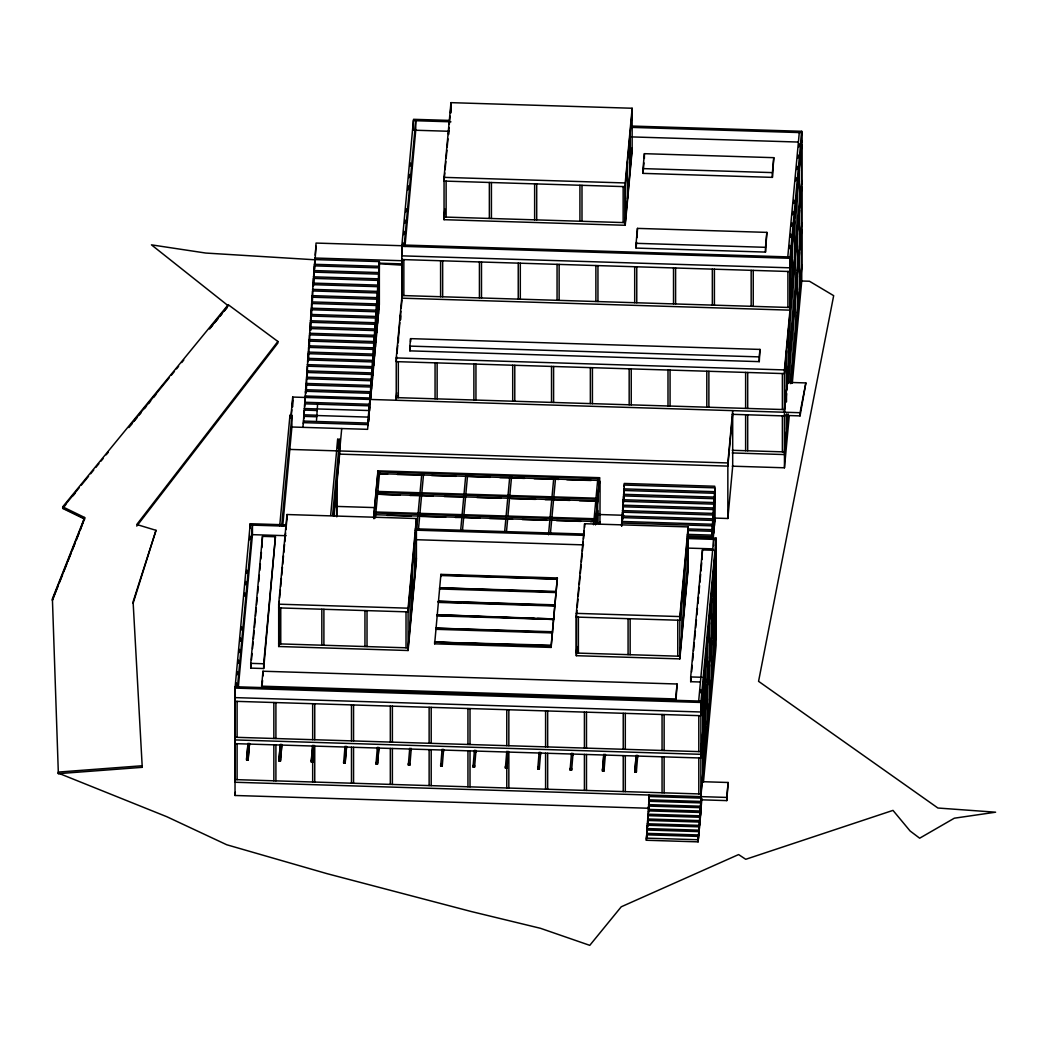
<?xml version="1.0" encoding="UTF-8"?>
<svg xmlns="http://www.w3.org/2000/svg" width="1048" height="1048" viewBox="0 0 1048 1048"><rect width="100%" height="100%" fill="white"/><g stroke="black" fill="none" stroke-linecap="round" stroke-linejoin="round"><path stroke-width="1.5" d="M648.568 808.244L235.027 795.484L235.027 688.091L250.236 523.725L286.196 524.838M235.328 694.352L235.027 697.614L700.876 711.985L716.098 547.619M236.049 686.558L236.376 682.955M237.136 674.82L237.438 671.572M238.184 663.436L238.486 660.174M239.193 652.616L239.494 649.38M240.241 641.297L240.542 638.062M241.289 629.979L241.59 626.743M244.433 596.024L244.734 592.788M245.481 584.705L245.769 581.47M246.529 573.387L246.817 570.164M249.634 539.759L249.961 536.209M235.328 698.06L235.027 701.309L700.876 715.692L716.098 551.327M237.477 686.807L252.45 525.14L252.45 534.663L238.381 686.636M235.328 734.032L235.027 737.281L700.876 751.665L716.098 587.299M235.328 736.679L235.027 739.927L700.876 754.311L716.098 589.945M235.328 740.386L235.027 743.635L700.876 758.005L716.098 593.653M235.328 776.358L235.027 779.607L700.876 793.978L716.098 629.625M235.328 779.005L235.027 782.253L726.762 797.423L728.137 782.489L702.265 781.69M235.027 795.484L235.328 792.223M250.734 663.358L262.485 536.353L275.428 536.759L263.677 668.519L250.734 668.126L250.734 663.358L263.677 663.764L275.428 536.759M250.734 668.126L251.035 664.864M251.481 659.978L252.083 653.467M252.542 648.581L253.144 642.07M253.446 638.808L254.192 630.673M254.494 627.411L255.254 619.276M255.555 616.014L256.315 607.879M256.616 604.617L257.219 598.107M257.664 593.22L258.267 586.71M258.725 581.823L259.328 575.313M259.773 570.426L260.376 563.916M260.834 559.029L261.437 552.519M261.882 547.632L262.485 536.353M246.581 758.451L247.97 743.504L249.516 743.556L248.14 760.088L246.581 760.036L246.581 758.451L248.14 758.49L249.516 743.556M246.581 760.036L247.826 746.582M262.983 671.231L261.594 686.178L675.685 698.95L677.074 684.003L262.983 671.231L262.983 675.999M261.869 687.947L262.563 680.48M279.724 525.755L289.955 415.309L291.894 415.362L291.894 427.008L282.724 526.083M290.964 416.082L292.719 397.061L800.056 412.716L805.86 382.926L787.218 382.35M291.252 416.082L291.842 409.742M292.13 406.572L292.719 400.231M281.676 525.808L291.894 415.362M278.689 604.185L286.982 514.529L416.384 518.524L416.384 560.85L408.091 650.507L278.689 646.511L278.689 604.185L408.091 608.181L416.384 518.524M279.292 601.369L278.689 607.892L408.091 611.888L416.384 522.231M279.593 598.107L280.353 589.959M280.654 586.697L281.401 578.548M281.702 575.287L282.462 567.138M282.724 564.256L283.51 555.728M283.812 552.466L284.571 544.318M284.807 541.842L285.632 532.908M285.934 529.646L286.982 518.236M279.292 637.341L278.689 643.865L408.091 647.861L416.384 558.204M278.689 646.511L279.292 639.987M314.649 269.113L316.038 243.071L403.375 245.769M313.784 284.859L314.217 265.851L378.918 267.856L378.485 313.863M314.217 270.633L314.924 258.201M315.199 255.214L316.038 246.241M313.339 286.366L313.784 272.126L378.485 274.118L378.04 318.566M312.474 300.514L312.907 284.663L377.608 286.667L377.175 327.972M312.907 286.287L313.339 278.401L378.04 280.392L377.608 323.269M312.042 300.422L312.474 290.938L377.175 292.942L376.743 332.675M311.164 314.57L311.597 303.488L376.298 305.479L375.865 342.08M311.597 314.662L312.042 297.213L376.743 299.204L376.298 337.377M310.732 330.421L311.164 309.75L375.865 311.754L375.433 346.783M309.854 330.199L310.3 322.299L375.001 324.291L374.568 356.189M310.3 330.317L310.732 316.024L375.433 318.029L375.001 351.486M309.422 346.089L309.854 328.574L374.568 330.565L374.123 360.905M308.557 360.276L308.99 341.111L373.691 343.115L373.258 370.311M308.99 345.958L309.422 334.836L374.123 336.84L373.691 365.608M308.125 361.743L308.557 347.386L373.258 349.377L372.826 375.014M307.247 375.957L307.68 359.923L372.381 361.927L371.948 384.42M307.68 361.586L308.125 353.661L372.826 355.652L372.381 379.717M306.815 375.774L307.247 366.197L371.948 368.189L371.516 389.122M305.937 393.262L306.383 378.747L371.084 380.738L370.638 398.528L379.35 304.457L379.35 261.581L314.649 259.577M306.383 391.834L306.815 372.472L371.516 374.464L371.084 393.825M305.505 392.594L305.937 385.009L370.638 387.013L370.206 401.816M304.641 406.559L305.073 397.559M305.073 404.541L305.505 391.284L370.206 393.275L369.486 411.078M304.195 414.039L304.641 403.834L369.341 405.825M303.331 423.536L303.763 416.37L316.706 416.763M303.763 418.82L304.195 410.096L317.138 410.502M302.898 427.348L303.331 422.645L368.031 424.637L367.599 429.339L291.567 426.995M278.938 759.446L280.314 744.499L281.873 744.552L280.484 761.084L278.938 761.031L278.938 759.446L280.484 759.499L281.873 744.552M278.938 761.031L280.314 744.499M316.522 420.274L317.636 403.559M330.657 515.341L337.692 439.256L339.644 439.322L339.644 450.954M332.596 515.393L339.644 439.322M333.591 516.245L341.714 428.54M311.282 760.442L312.671 745.508L314.217 745.547L312.841 762.079L311.282 762.027L311.282 760.442L312.841 760.494L314.217 745.547M333.893 516.179L339.762 452.828M311.282 762.027L312.671 747.093M378.918 309.16L379.35 261.581M369.341 411.274L369.774 399.55M369.669 402.17L368.28 417.104L316.522 415.519M368.031 425.527L368.464 418.362M368.896 412.1L368.464 422.056L368.896 410.528L304.195 408.537M368.28 421.872L369.669 406.925M343.639 763.023L345.015 746.504L346.574 746.543L345.185 763.075L343.639 763.023L343.639 761.438L345.185 761.49L346.574 746.543M373.586 517.66L377.765 472.53M377.765 470.84L377.673 471.888L599.469 478.726L599.561 477.691L377.765 470.84L377.765 484.215M373.743 517.948L377.765 474.443M375.381 517.974L379.586 472.596M632.101 126.061L801.746 131.288L789.982 258.293L789.982 310.143L401.777 298.169L401.777 246.319L413.528 119.315L449.422 120.415M402.642 246.424L402.982 242.822M403.729 234.673L404.03 231.412M404.79 223.276L405.091 220.014M405.838 211.879L406.152 208.618M407.882 189.911L408.262 185.823M409.008 177.688L409.31 174.427M410.069 166.291L410.371 163.03M404.227 245.049L415.742 120.73L415.742 130.253L404.973 246.49M396.694 395.384L396.236 400.257L396.236 357.931L401.96 296.217M396.694 356.765L396.236 361.639L784.454 373.612L801.746 186.845M396.996 353.517L397.742 345.395M398.044 342.146L399.851 322.653M400.153 319.404L400.899 311.282M401.201 308.047L401.96 299.925M396.694 392.738L396.236 397.611L784.454 409.585L801.746 222.818M409.873 346.102L410.567 338.635L759.957 349.416L759.263 361.639L409.873 350.857L409.873 346.102L759.263 356.883L759.957 349.416M409.873 350.857L410.292 346.377M375.983 764.031L377.372 747.499L378.918 747.552L377.542 764.071L375.983 764.031L375.983 762.446L377.542 762.486L378.918 747.552M444.051 177.361L450.968 102.652L632.141 108.245L632.141 150.558L625.224 225.281L444.051 219.687L444.051 177.361L625.224 182.955L632.141 108.245M444.811 172.946L444.051 181.068L625.224 186.649L632.141 111.94M445.112 169.697L445.859 161.575M446.16 158.327L446.906 150.205M447.208 146.956L447.968 138.834M448.413 133.961L449.016 127.463M449.317 124.214L450.064 116.092M450.365 112.857L450.968 106.359M444.811 208.919L444.051 217.041L625.224 222.635L632.141 147.925M444.051 219.687L444.811 211.565M416.541 530.288L421.768 473.893M418.362 530.34L423.575 473.945M411.274 748.547L409.886 765.079L408.34 765.027L409.716 748.495L411.274 748.547L411.274 750.132L409.716 750.08L409.716 748.495M434.658 643.826L440.894 574.37L557.353 577.959L551.078 646.354L434.619 642.136L551.13 645.201L551.13 647.428L434.658 643.826L434.658 641.612M435.903 628.158L435.863 629.311L552.322 632.913L552.375 631.748L435.903 628.158L552.375 632.389M437.147 614.717L553.567 619.46L437.108 615.87L437.147 614.717L553.619 618.936L537.441 618.438M438.392 601.264L438.352 602.417L554.811 606.019L554.864 604.853L438.392 601.264L554.811 605.377M439.636 587.81L439.597 588.976L556.056 592.565L556.108 591.413L439.636 587.81L556.108 592.041M460.661 530.38L465.757 475.255M443.618 749.543L442.243 766.075L440.684 766.023L442.073 749.49L443.618 749.543L443.618 751.128L442.073 751.075L442.073 749.49M462.469 530.445L467.578 475.307M475.975 750.538L474.587 767.07L473.041 767.018L474.416 750.499L475.975 750.538L475.975 752.123L474.416 752.084L474.416 750.499M504.651 531.742L509.76 476.604M506.472 531.794L507.691 518.564M507.913 516.127L511.568 476.67M508.319 751.534L506.944 768.066L505.385 768.014L506.774 751.495L508.319 751.534L508.319 753.132M548.497 534.729L553.763 477.967M550.344 534.414L555.571 478.019M540.676 752.543L539.288 769.062L537.742 769.022L539.117 752.49L540.676 752.543L540.676 754.128M551.13 647.428L557.353 577.959M576.308 613.368L584.614 523.712L688.143 526.908L688.143 569.234L679.838 658.891L576.308 655.694L576.308 613.368L679.838 616.565L688.143 526.908M576.924 610.552L576.308 617.076L679.838 620.272L688.143 530.615M577.225 607.29L577.972 599.142M578.273 595.88L579.033 587.731M579.334 584.47L580.081 576.321M580.356 573.439L581.142 564.911M581.444 561.649L582.203 553.501M582.426 551.025L583.251 542.091M583.553 538.829L584.312 530.681M576.924 646.524L576.308 653.048L679.838 656.245L688.143 566.588M576.308 655.694L576.924 649.171M573.02 753.538L571.645 770.07L570.086 770.018L571.474 753.486L573.02 753.538L573.02 755.123M593.548 524.707L597.753 479.316M595.67 519.821L373.874 512.983L373.874 514.673L595.67 521.511L595.762 518.773L373.966 511.935L373.966 513.625M597.57 500.97L375.774 494.132L375.865 491.381L597.661 498.232L597.57 499.28L375.774 492.429M595.395 524.498L599.561 479.381M595.539 524.786L599.561 477.691M596.155 523.738L596.286 522.389M599.954 482.643L600.085 481.294L599.954 523.384L597.635 523.306L597.661 498.232M597.635 523.306L597.753 510.559M599.954 523.384L600.085 522.035M636.084 243.319L637.472 228.385L766.874 232.381L765.485 252.083L636.084 248.088L636.084 243.319L765.485 247.315L766.874 232.381M643 168.61L644.389 153.676L773.791 157.672L772.402 177.374L643 173.379L643 168.61L772.402 172.606L773.791 157.672M636.084 248.088L636.634 242.114M637.053 237.621L637.472 228.385M643 173.379L643.97 162.912M623.481 502.385L623.835 490.477L714.409 493.267L714.055 529.384M623.835 501.782L624.189 485.041L714.775 487.844L714.409 525.533M623.128 502.974L623.481 495.901L714.055 498.691L713.701 533.222M622.407 518.695L622.761 506.76L713.347 509.551L712.994 537.676M622.761 519.716L623.128 501.337L713.701 504.127L713.347 537.061L715.129 517.856M622.054 519.271L622.407 512.184L712.994 514.987L712.64 538.266M621.464 525.611L621.7 523.044L712.286 525.847L711.92 537.807M621.7 526.332L622.054 517.62L712.64 520.411L712.286 538.855M605.377 754.534L603.989 771.066L602.443 771.014L603.818 754.481L605.377 754.534L605.377 756.119M602.443 771.014L603.818 754.481M637.734 755.529L636.346 772.062L634.787 772.009L636.175 755.49L637.734 755.529L637.734 757.115M634.787 772.009L636.175 755.49M648.502 812.37L648.804 801.288L700.575 802.886L700.26 818.619M648.804 812.148L649.118 796.506L700.876 798.104L700.575 815.292M648.188 820.335L647.572 826.977L647.887 815.658L699.645 817.257L699.344 828.575M647.887 823.663L648.188 810.877L699.959 812.475L699.645 825.248M647.271 827.776L647.572 820.453L699.344 822.051L699.029 831.889M646.655 836.933L646.97 830.029L698.728 831.627L698.413 838.531M646.97 833.619L647.271 825.248L699.029 826.833L698.728 835.217M646.354 838.138L646.655 834.824L698.413 836.422L698.112 841.858L646.354 840.26L646.354 838.138L698.112 839.736M646.354 840.26L647.166 831.405M675.96 700.719L677.074 684.003M700.405 681.999L690.697 681.698L690.697 676.942L702.461 549.925L713.78 550.279M690.697 681.698L691.156 676.812M691.601 671.925L692.204 665.414M692.663 660.528L693.265 654.018M693.566 650.756L694.326 642.62M694.628 639.359L695.374 631.224M695.675 627.962L696.435 619.827M696.881 614.94L697.483 608.429M697.942 603.543L698.544 597.033M698.846 593.771L699.592 585.636M699.894 582.374L700.654 574.225M700.955 570.977L701.702 562.828M702.003 559.58L702.461 549.925M711.566 538.371L711.92 531.271L687.658 530.524M698.675 701.047L713.636 539.366L713.636 545.72M700.313 692.78L700.614 689.545M698.112 841.858L700.876 811.977L700.876 702.461L716.098 538.096L688.3 537.244M727.849 518.485L727.849 462.941L732.696 410.633L732.696 466.19L727.849 518.485L714.762 518.079M732.696 413.816L727.849 466.111L338.583 454.098M700.876 796.624L716.098 632.271M699.959 810.995L700.26 807.68L648.502 806.082L648.188 809.397L699.959 810.995L699.959 821.933M700.876 809.855L701.937 798.458M703.444 782.188L716.098 645.489L716.098 538.096M700.876 799.807L726.762 800.606L728.137 782.489M787.782 256.878L799.283 132.559M789.419 248.638L789.72 245.415M790.467 237.346L790.768 234.11M791.515 226.041L791.816 222.818M792.563 214.735L792.864 211.513M793.611 203.443L793.912 200.207M795.707 180.832L795.995 177.61M796.742 169.527L797.043 166.305M797.79 158.235L798.091 154.999M798.838 146.93L799.139 143.694M801.746 140.812L789.982 267.816L401.777 255.843L401.895 244.97L790.113 256.957L790.113 266.48M801.746 144.519L789.982 271.524L401.777 259.55L401.882 258.345L401.777 295.523L789.982 307.496L801.746 180.492M732.251 466.177L784.454 467.788L784.454 369.918L801.746 183.138M784.454 412.231L801.746 225.464M784.559 414.746L784.454 415.938L732.251 414.327M785.804 401.319L786.563 393.197M786.786 390.249L787.218 385.52M787.454 383.45L801.746 229.158M787.913 414.563L784.454 451.911L732.251 450.299M790.768 383.699L801.746 265.144M788.214 413.96L784.454 454.557L732.251 452.946M791.07 383.096L801.746 267.777M784.454 467.788L789.262 415.807M792.275 383.332L801.746 281.008L801.746 131.288M784.454 415.414L800.056 415.886L805.86 382.926M277.877 341.465L136.764 524.511L156.008 530.327L133.096 601.749L142.253 767.332L58.361 773.66L52.4 598.775L84.652 517.502L62.71 506.826L228.215 304.706L277.877 341.465L277.877 343.05L136.764 526.096M133.096 603.334L156.008 530.327M52.4 599.836L84.652 518.564L62.71 507.887L79.255 487.674M52.4 600.36L58.374 585.308M59.566 582.308L62.553 574.776M63.745 571.763L66.731 564.243M67.937 561.23L70.923 553.711M72.115 550.698L75.102 543.178M76.294 540.165L79.281 532.633M80.473 529.633L84.652 517.502M81.325 485.145L88.569 476.303M90.639 473.775L93.744 469.976M95.813 467.447L98.918 463.661M100.988 461.133L103.058 458.605M106.162 454.819L108.232 452.291M131 424.492L169.278 377.739M171.348 375.21L174.453 371.411M176.523 368.883L178.592 366.368M181.697 362.569L183.767 360.04M210.648 327.225L228.215 305.767L151.449 244.852L205.775 253.053L315.435 259.812M84.652 519.101L62.71 508.411L65.801 504.625M73.046 495.783L75.115 493.254M128.904 427.571L132.009 423.772M134.078 421.257L137.183 417.458M139.253 414.929L141.323 412.414M144.428 408.615L146.497 406.087M148.567 403.572L150.637 401.043M153.742 397.244L155.811 394.716M209.6 329.033L212.705 325.247M214.774 322.719L217.879 318.919M219.949 316.404L222.006 313.876M224.076 311.348L227.18 307.562M450.928 121.817L413.41 120.651L413.41 130.175M631.983 127.398L801.615 132.638L801.615 142.161M415.034 130.227L449.291 131.288M631.983 136.921L798.353 142.056M401.777 246.319L789.982 258.293M314.649 258.018L402 260.716M379.35 263.192L402 263.886M314.217 264.293L378.918 266.284M801.288 280.995L809.462 281.244L833.671 295.667L758.569 681.331L937.908 808.021L995.6 812.2L954.322 818.2L919.672 838.204L910.096 830.985L892.988 810.392L745.744 859.295L738.604 854.565L621.241 906.795L589.775 945.348L540.48 928.305L471.233 911.524L327.081 873.678L226.735 844.754L166.789 816.706L58.361 773.136M313.784 270.554L378.485 272.559M313.339 276.829L378.04 278.82M312.907 283.104L377.608 285.095M312.474 289.379L377.175 291.37M312.042 295.641L376.743 297.645M311.597 301.916L376.298 303.907M311.164 308.191L375.865 310.182M310.732 314.452L375.433 316.457M310.3 320.727L375.001 322.732M309.854 327.002L374.568 328.993M309.422 333.277L374.123 335.268M308.99 339.539L373.691 341.543M308.557 345.814L373.258 347.818M308.125 352.089L372.826 354.08M396.236 357.931L784.454 369.918M307.68 358.364L372.381 360.355M307.247 364.625L371.948 366.63M306.815 370.9L371.516 372.905M306.383 377.175L371.084 379.166M305.937 383.45L370.638 385.441M305.505 389.712L370.206 391.716M305.073 395.987L369.774 397.991M304.641 402.262L369.341 404.253M303.763 414.798L316.706 415.204M303.331 421.073L368.031 423.065M289.51 449.409L727.849 462.941M377.673 473.578L599.469 480.429M387.59 474.207L379.481 473.631M397.336 474.508L421.663 474.941M431.593 475.556L455.932 476.316M490.189 477.364L467.474 476.355M499.922 477.665L509.669 477.652M524.459 478.425L511.476 477.705M534.192 478.726L553.658 479.015M558.715 479.486L555.466 479.067M566.824 479.735L591.164 480.482M623.835 488.879L714.409 491.682M623.481 494.315L714.055 497.106M623.128 499.739L713.701 502.542M400.297 495.206L377.581 494.184M410.03 495.494L419.763 495.481M432.942 496.202L421.584 495.534M444.3 496.556L463.766 496.844M476.932 497.564L501.272 498.311M511.201 498.625L535.528 499.372M545.274 499.673L551.759 499.555M569.798 500.433L553.567 499.608M579.531 500.734L595.762 500.918M622.761 505.175L713.347 507.966M622.407 510.599L712.994 513.402M335.15 506.367L374.568 507.586M595.369 514.398L623.717 515.275M622.054 516.035L712.64 518.826M621.7 521.459L712.286 524.262M387.039 515.393L411.379 516.14M421.296 516.454L445.636 517.201M455.369 517.502L461.867 517.385M479.905 518.262L463.675 517.437M489.639 518.564L505.856 518.747M512.538 519.271L507.677 518.799M522.271 519.572L546.611 520.319M556.54 520.62L580.88 521.38M590.614 521.681L593.849 521.459M687.658 528.939L711.92 529.685M687.305 534.362L711.566 535.109M687.305 535.947L711.566 536.707M415.336 528.821L583.697 534.008M286.078 526.175L250.118 525.061L250.118 528.244M415.204 530.157L583.566 535.358M688.182 538.58L715.967 539.445L715.967 548.969M251.756 534.637L286.078 535.698M415.204 539.681L583.566 544.881M688.182 548.104L712.692 548.864M440.841 574.894L557.3 579.125L440.841 575.522M438.392 601.893L461.041 602.6M464.277 602.692L495.01 603.648M498.245 603.74L528.978 604.696M532.214 604.788L554.864 605.495M437.147 615.346L466.268 616.25M469.504 616.342L534.205 618.346M434.619 642.136L551.13 645.83M690.697 676.942L702.029 677.283M235.027 688.091L700.876 702.461M249.516 745.141L247.97 745.089L247.97 743.504M602.443 769.429L603.989 769.481L603.989 771.066M634.787 770.424L636.346 770.476L636.346 772.062M648.804 799.82L700.575 801.419M648.502 804.615L700.26 806.213M647.887 814.191L699.645 815.789M647.572 818.986L699.344 820.584M647.271 823.767L699.029 825.365M646.97 828.562L698.728 830.16M646.655 833.356L698.413 834.955M378.852 263.716L401.62 265.118M801.628 145.711L801.628 181.684M801.628 188.037L801.628 224.01M801.628 230.363L801.628 266.336M800.056 412.716L800.056 415.886M799.585 210.189L799.467 247.354M799.585 252.516L799.467 289.68M799.388 169.92L799.283 207.085M797.423 233.534L797.305 270.698M797.423 275.86L797.305 313.024M797.043 195.321L796.925 232.486M795.262 256.878L795.144 294.056M795.262 299.204L795.144 336.369M794.685 220.722L794.685 256.695M794.581 221.914L794.581 257.887M793.1 280.222L792.982 317.4M793.1 322.548L792.982 359.726M792.34 246.123L792.34 282.095M792.223 247.315L792.223 283.288M790.939 303.579L790.821 340.744M790.939 345.892L790.821 383.07M790.1 270.332L790.1 306.304M788.777 326.924L788.777 362.896M788.777 369.25L788.777 382.324M788.659 328.116L788.659 364.088M788.659 370.442L788.659 383.516M787.913 271.458L787.913 307.431M786.616 350.268L786.616 386.24M786.616 413.855L786.616 428.566M786.498 351.46L786.498 387.433M786.498 393.786L786.498 401.96M786.498 415.047L786.498 429.759M782.384 373.546L782.384 409.532M782.384 415.873L782.384 451.845M772.402 172.606L772.402 177.374M765.485 247.315L765.485 252.083M759.263 356.883L759.263 361.639M753.237 270.384L753.237 306.37M751.167 270.332L751.167 306.304M747.696 372.485L747.696 408.458M747.696 414.798L747.696 450.784M745.626 372.42L745.626 408.393M745.626 414.746L745.626 450.719M726.762 797.423L726.762 800.606M715.981 552.519L715.981 588.491M715.981 594.845L715.981 630.817M715.404 555.086L715.404 550.331L703.64 682.104M715.129 495.298L715.129 501.756M714.775 521.694L714.775 486.246L624.189 483.456L624.189 486.678M714.409 269.192L714.409 305.164M713.924 574.802L713.924 610.774M713.924 617.128L713.924 653.101M713.806 575.994L713.806 611.98M713.806 618.32L713.806 654.293M712.339 269.126L712.339 305.099M711.749 598.29L711.749 634.263M711.749 640.603L711.749 676.589M711.631 599.482L711.631 635.455M711.631 641.808L711.631 677.781M709.575 621.765L709.575 657.738M709.575 664.091L709.575 700.064M709.457 622.957L709.457 658.93M709.457 665.284L709.457 701.256M708.88 371.28L708.88 407.253M707.4 645.24L707.4 681.213M707.4 687.567L707.4 723.539M707.282 646.446L707.282 682.418M707.282 688.759L707.282 724.744M706.81 371.215L706.81 407.2M705.225 668.729L705.225 704.701M705.225 711.055L705.225 747.028M705.108 669.921L705.108 705.894M705.108 712.247L705.108 748.22M703.051 692.204L703.051 728.177M703.051 734.53L703.051 770.503M702.946 693.396L702.946 729.382M702.946 735.722L702.946 771.695M701.007 710.636L701.007 701.112L235.145 686.741L235.145 696.265M698.806 715.627L698.806 751.599M698.806 757.94L698.806 793.925M688.025 531.808L688.025 567.78M686.06 553.03L685.955 590.194M683.99 575.444L683.99 611.416M683.872 576.636L683.872 612.608M681.907 597.858L681.803 635.023M679.838 616.565L679.838 658.891M677.768 620.206L677.768 656.179M675.593 268L675.593 303.972M673.523 267.934L673.523 303.907M670.065 370.088L670.065 406.061M667.995 370.023L667.995 405.995M664.131 714.553L664.131 750.525M664.131 756.879L664.131 792.851M662.061 714.487L662.061 750.46M662.061 756.813L662.061 792.786M649.118 795.026L649.118 810.379M644.389 153.676L644.389 158.431M636.765 266.795L636.765 302.767M634.695 266.729L634.695 302.702M631.237 368.883L631.237 404.869M630.149 618.739L630.149 654.712M629.835 136.843L629.835 172.828M629.717 138.048L629.717 174.02M629.167 368.817L629.167 404.803M628.08 618.674L628.08 654.646M627.529 161.746L627.411 198.923M625.329 185.457L625.329 221.429M625.302 713.347L625.302 749.333M625.302 755.674L625.302 791.646M625.224 182.955L625.224 225.281M623.154 186.596L623.154 222.569M623.233 713.295L623.233 749.268M623.233 755.608L623.233 791.594M597.95 265.603L597.95 301.575M595.88 265.537L595.88 301.51M595.762 518.773L595.762 520.463M592.421 367.691L592.421 403.663M590.351 367.625L590.351 403.598M586.487 712.155L586.487 748.128M586.487 754.481L586.487 790.454M584.614 523.712L584.614 527.419M584.417 712.09L584.417 748.062M584.417 754.416L584.417 790.389M581.994 185.326L581.994 221.298M579.924 185.26L579.924 221.233M578.391 617.141L578.391 653.114M576.426 615.87L576.426 651.856M571.645 770.07L571.645 768.472L570.086 768.433L570.086 770.018M571.474 753.486L571.474 755.071M559.134 264.397L559.134 300.37M557.064 264.332L557.064 300.317M553.593 366.486L553.593 402.471M551.523 366.433L551.523 402.406M547.659 710.963L547.659 746.936M547.659 753.276L547.659 789.262M545.589 710.898L545.589 746.87M545.589 753.224L545.589 789.196M539.288 769.062L539.288 767.477L537.742 767.437L537.742 769.022M539.117 752.49L539.117 754.075M536.707 183.924L536.707 219.897M534.637 183.858L534.637 219.831M520.306 263.205L520.306 299.178M518.236 263.14L518.236 299.112M514.778 365.294L514.778 401.266M512.708 365.228L512.708 401.201M508.843 709.758L508.843 745.731M508.843 752.084L508.843 788.057M506.944 768.066L506.944 766.481L505.385 766.429L505.385 768.014M506.774 709.692L506.774 745.665M506.774 751.495L506.774 753.08M506.774 758.555L506.774 787.991M491.42 182.522L491.42 218.495M489.351 182.457L489.351 218.442M481.491 262L481.491 297.986M479.421 261.935L479.421 297.92M475.949 364.101L475.949 400.074M474.587 767.07L474.587 765.485L473.041 765.433L473.041 767.018M473.879 364.036L473.879 400.009M470.015 708.566L470.015 744.539M470.015 750.892L470.015 786.865M467.945 708.5L467.945 744.473M467.945 750.827L467.945 786.799M450.968 102.652L450.968 112.896M448.662 131.262L448.662 134.524M446.121 181.134L446.121 217.106M442.662 260.808L442.662 296.781M442.243 766.075L442.243 764.49L440.684 764.437L440.684 766.023M440.894 574.37L440.894 576.583M440.592 260.742L440.592 296.715M437.134 362.896L437.134 398.869M435.064 362.831L435.064 398.803M431.2 707.361L431.2 743.333M431.2 749.687L431.2 785.659M429.13 707.295L429.13 743.281M429.13 749.621L429.13 785.594M416.279 523.424L416.279 559.396M414.314 544.646L414.209 581.81M412.244 567.06L412.244 603.032M412.126 568.252L412.126 604.224M410.567 338.635L410.567 341.805M410.161 589.474L410.056 626.639M409.886 765.079L409.886 763.481L408.34 763.442L408.34 765.027M408.091 608.181L408.091 650.507M406.021 611.822L406.021 647.795M403.847 259.603L403.847 295.588M400.559 314.937L400.559 319.85M400.454 316.142L400.454 319.404M398.397 338.294L398.397 341.556M398.292 339.486L398.292 342.762M398.319 361.704L398.319 397.677M392.384 706.169L392.384 742.141M392.384 748.495L392.384 784.467M390.315 706.103L390.315 742.076M390.315 748.429L390.315 784.402M377.542 762.486L377.542 764.071M377.372 747.499L377.372 749.084M373.966 515.524L373.966 518.786M367.023 610.617L367.023 646.59M364.953 610.552L364.953 646.524M353.556 704.963L353.556 740.949M353.556 747.29L353.556 783.262M351.486 704.911L351.486 740.884M351.486 747.224L351.486 783.21M345.185 761.49L345.185 763.075M345.015 746.504L345.015 748.089M337.692 439.256L337.692 447.994M336.866 484.019L336.866 516.756M336.591 487.006L336.591 516.467M323.898 609.281L323.898 645.254M321.828 609.216L321.828 645.188M314.741 703.771L314.741 739.744M314.741 746.097L314.741 782.07M312.841 760.494L312.841 762.079M312.671 703.706L312.671 739.678M312.671 745.508L312.671 755.844M312.671 760.743L312.671 782.005M292.719 397.061L292.719 406.781M289.955 415.309L289.955 418.218M286.982 514.529L286.982 519.415M280.759 607.958L280.759 643.931M280.484 759.499L280.484 761.084M278.794 606.687L278.794 642.673M275.912 702.579L275.912 738.552M275.912 744.892L275.912 780.878M273.842 702.514L273.842 738.486M273.842 744.827L273.842 780.812M263.677 663.764L263.677 668.519M250.236 523.725L250.236 526.895M248.14 758.49L248.14 760.088M237.097 701.374L237.097 737.347M237.097 743.7L237.097 779.673M235.132 700.116L235.132 736.089M235.132 742.442L235.132 778.415M142.253 767.332L142.253 765.747L58.361 772.075L58.361 773.66M62.71 506.826L62.71 508.411"/></g></svg>
